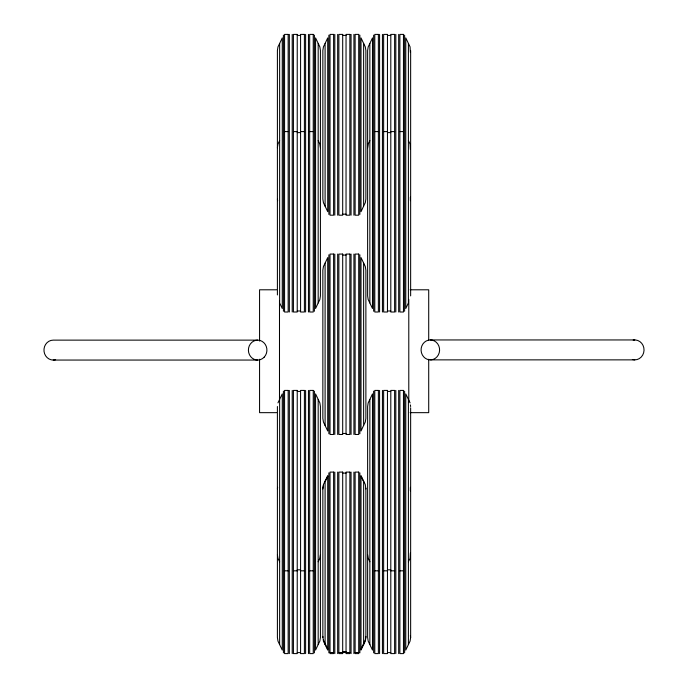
<?xml version="1.0" encoding="UTF-8"?>
<svg xmlns="http://www.w3.org/2000/svg" width="688" height="688" viewBox="0 0 688 688"><rect width="100%" height="100%" fill="white"/><g stroke="black" fill="none" stroke-linecap="round" stroke-linejoin="round"><path stroke-width="1.03" d="M277.402 488.953L277.651 487.362M322.853 488.953L323.429 485.298M410.358 52.374L410.074 46.887L405.782 37.917L405.782 308.499L408.397 302.944L408.397 43.482M410.392 200.638L410.358 197.215M410.358 490.785L410.392 487.362M410.641 407.803L410.641 637.458L410.074 641.113L405.782 650.083L405.782 393.914L410.074 402.876M277.402 147.705L277.969 144.059L279.638 140.653M367.624 147.705L368.192 144.059L369.86 140.653M320.419 554.717L319.851 558.364L318.174 561.761M410.358 149.528L410.074 144.059L408.397 140.653M365.878 636.4L365.302 640.046L361.011 648.999M279.638 43.482L282.261 37.917L282.261 308.499L279.638 302.944L279.638 43.482L277.969 46.887L277.402 50.542L277.402 294.954M325.097 43.482L327.72 37.917L327.72 211.672L323.429 202.702L322.853 199.047L322.853 50.542L323.429 46.887L325.097 43.482L325.097 206.108M369.86 43.482L372.483 37.917L372.483 308.499L368.192 299.547L367.624 295.892L367.624 50.542L368.192 46.887L369.86 43.482L369.86 302.944M325.097 263.134L327.72 257.579L327.72 430.98L323.429 422.019L322.853 418.373L322.853 270.186L323.429 266.531L325.097 263.134L325.097 425.425M363.634 206.108L361.011 211.672L361.011 37.917L365.302 46.887L365.878 50.542L365.878 199.047L365.302 202.702L363.634 206.108L363.634 43.482M318.174 302.944L315.56 308.499L315.56 37.917L319.851 46.887L320.419 50.542L320.419 295.892L319.851 299.547L318.174 302.944L318.174 43.482M277.969 402.876L282.261 393.914L282.261 650.083L277.969 641.113L277.402 637.458L277.402 406.522M322.853 637.458L322.853 488.205L323.429 484.558L327.72 475.606L327.72 650.083L323.429 641.113L322.853 636.4M325.536 480.964L327.72 476.328M369.86 399.47L372.483 393.914L372.483 650.083L368.192 641.113L367.624 637.458L367.624 406.522L368.192 402.876L369.86 399.47L369.86 644.518M363.634 425.425L361.011 430.98L361.011 257.579L365.302 266.531L365.878 270.186L365.878 418.373L365.302 422.019L363.634 425.425L363.634 263.134M318.174 644.518L315.56 650.083L315.56 393.914L319.851 402.876L320.419 406.522L320.419 637.458L319.851 641.113L318.174 644.518L318.174 399.47M365.878 488.205L365.878 637.458L365.302 641.113L361.011 650.083L361.011 475.606L365.302 484.558L365.878 488.953M408.397 561.761L410.074 558.364L410.358 552.885M297.233 35.406L300.579 35.406M342.693 35.406L346.038 35.406M387.456 35.406L390.801 35.406M284.565 131.597L288.152 131.597M293.415 131.597L297.233 131.597M300.579 131.597L304.406 131.597M309.669 131.597L313.246 131.597M374.788 131.597L378.374 131.597M383.637 131.597L387.456 131.597M390.801 131.597L394.628 131.597M399.883 131.597L403.469 131.597M297.233 132.603L300.579 132.603M387.456 132.603L390.801 132.603M342.693 214.174L346.038 214.174M342.693 255.076L346.038 255.076M276.567 289.794L259.565 289.794L259.565 341.076M410.125 289.794L428.71 289.794L428.71 340.01M297.233 310.993L300.579 310.993M387.456 310.993L390.801 310.993M430.335 339.949A9.959 9.254 -90 0 1 438.359 354.888A9.959 9.254 -90 0 1 422.32 354.888A9.959 9.254 -90 0 1 430.335 339.949L634.783 339.949M257.665 340.13L53.217 340.13A9.959 9.254 -90 0 0 44.041 351.396A9.959 9.254 -90 0 0 55.616 359.721M430.335 359.867L634.783 359.867M53.217 360.056L257.665 360.056M297.233 391.42L300.579 391.42M387.456 391.42L390.801 391.42M276.567 412.662L259.565 412.662L259.565 359.239M410.125 412.662L428.71 412.662L428.71 359.239M342.693 433.474L346.038 433.474M342.693 473.103L346.038 473.103M297.233 569.819L300.579 569.819M387.456 569.819L390.801 569.819M284.565 570.825L288.152 570.825M293.415 570.825L297.233 570.825M300.579 570.825L304.406 570.825M309.669 570.825L313.246 570.825M374.788 570.825L378.374 570.825M383.637 570.825L387.456 570.825M390.801 570.825L394.628 570.825M399.883 570.825L403.469 570.825M342.693 651.502L346.038 651.502M297.233 652.594L300.579 652.594M330.025 652.508L333.611 652.508M338.866 652.508L349.865 652.508M355.12 652.508L358.706 652.508M387.456 652.594L390.801 652.594M318.174 140.653L319.851 144.059L320.419 147.705M369.86 561.761L368.192 558.364L367.624 554.717M323.429 640.046L327.72 648.999M279.638 561.761L277.969 558.364L277.402 554.717M361.011 476.328L363.195 480.964M410.392 404.931L410.641 406.522M410.358 635.626L410.641 637.458M277.402 199.047L277.651 200.638M410.641 50.542L410.641 295.892M408.784 299.409L408.784 401.973M408.397 399.47L408.397 644.518M404.621 35.148L404.621 311.26M404.621 391.162L404.621 652.852M398.687 34.4L398.687 312.008M398.687 390.414L398.687 653.6M395.824 34.4L395.824 312.008M395.824 390.414L395.824 653.6M382.442 34.4L382.442 312.008M382.442 390.414L382.442 653.6M379.57 34.4L379.57 312.008M379.57 390.414L379.57 653.6M373.636 35.148L373.636 311.26M373.636 391.162L373.636 652.852M363.634 481.161L363.634 644.518M359.858 35.148L359.858 214.441M359.858 254.818L359.858 433.741M359.858 472.845L359.858 652.852M353.924 34.4L353.924 215.189M353.924 254.07L353.924 434.481M353.924 472.097L353.924 653.6M351.061 34.4L351.061 215.189M351.061 254.07L351.061 434.481M351.061 472.097L351.061 653.6M337.67 34.4L337.67 215.189M337.67 254.07L337.67 434.481M337.67 472.097L337.67 653.6M334.807 34.4L334.807 215.189M334.807 254.07L334.807 434.481M334.807 472.097L334.807 653.6M328.873 35.148L328.873 214.441M328.873 254.818L328.873 433.741M328.873 472.845L328.873 652.852M325.097 481.161L325.097 644.518M314.407 35.148L314.407 311.26M314.407 391.162L314.407 652.852M308.473 34.4L308.473 312.008M308.473 390.414L308.473 653.6M305.601 34.4L305.601 312.008M305.601 390.414L305.601 653.6M292.219 34.4L292.219 312.008M292.219 390.414L292.219 653.6M289.347 34.4L289.347 312.008M289.347 390.414L289.347 653.6M283.413 35.148L283.413 311.26M283.413 391.162L283.413 652.852M279.638 399.47L279.638 644.518M279.491 300.475L279.491 399.84M633.175 340.096A9.959 9.254 -90 0 1 644.028 350.338A9.959 9.254 -90 0 1 632.384 359.532M288.152 34.4L284.565 34.4L284.565 312.008L288.152 312.008L288.152 34.4M297.233 34.4L293.415 34.4L293.415 312.008L297.233 312.008L297.233 34.4M304.406 34.4L300.579 34.4L300.579 312.008L304.406 312.008L304.406 34.4M313.246 34.4L309.669 34.4L309.669 312.008L313.246 312.008L313.246 34.4M333.611 34.4L330.025 34.4L330.025 215.189L333.611 215.189L333.611 34.4M342.693 34.4L338.866 34.4L338.866 215.189L342.693 215.189L342.693 34.4M349.865 34.4L346.038 34.4L346.038 215.189L349.865 215.189L349.865 34.4M358.706 34.4L355.12 34.4L355.12 215.189L358.706 215.189L358.706 34.4M378.374 34.4L374.788 34.4L374.788 312.008L378.374 312.008L378.374 34.4M387.456 34.4L383.637 34.4L383.637 312.008L387.456 312.008L387.456 34.4M394.628 34.4L390.801 34.4L390.801 312.008L394.628 312.008L394.628 34.4M403.469 34.4L399.883 34.4L399.883 312.008L403.469 312.008L403.469 34.4M333.611 254.07L330.025 254.07L330.025 434.481L333.611 434.481L333.611 254.07M342.693 254.07L338.866 254.07L338.866 434.481L342.693 434.481L342.693 254.07M349.865 254.07L346.038 254.07L346.038 434.481L349.865 434.481L349.865 254.07M358.706 254.07L355.12 254.07L355.12 434.481L358.706 434.481L358.706 254.07M288.152 390.414L284.565 390.414L284.565 653.6L288.152 653.6L288.152 390.414M297.233 390.414L293.415 390.414L293.415 653.6L297.233 653.6L297.233 390.414M304.406 390.414L300.579 390.414L300.579 653.6L304.406 653.6L304.406 390.414M313.246 390.414L309.669 390.414L309.669 653.6L313.246 653.6L313.246 390.414M378.374 390.414L374.788 390.414L374.788 653.6L378.374 653.6L378.374 390.414M387.456 390.414L383.637 390.414L383.637 653.6L387.456 653.6L387.456 390.414M394.628 390.414L390.801 390.414L390.801 653.6L394.628 653.6L394.628 390.414M403.469 390.414L399.883 390.414L399.883 653.6L403.469 653.6L403.469 390.414M333.611 472.097L330.025 472.097L330.025 653.6L333.611 653.6L333.611 472.097M342.693 472.097L338.866 472.097L338.866 653.6L342.693 653.6L342.693 472.097M349.865 472.097L346.038 472.097L346.038 653.6L349.865 653.6L349.865 472.097M358.706 472.097L355.12 472.097L355.12 653.6L358.706 653.6L358.706 472.097M264.209 357.141A9.959 9.254 -90 0 0 260.055 340.474A9.959 9.254 -90 0 0 248.721 352.677A9.959 9.254 -90 0 0 264.209 357.141"/></g></svg>
